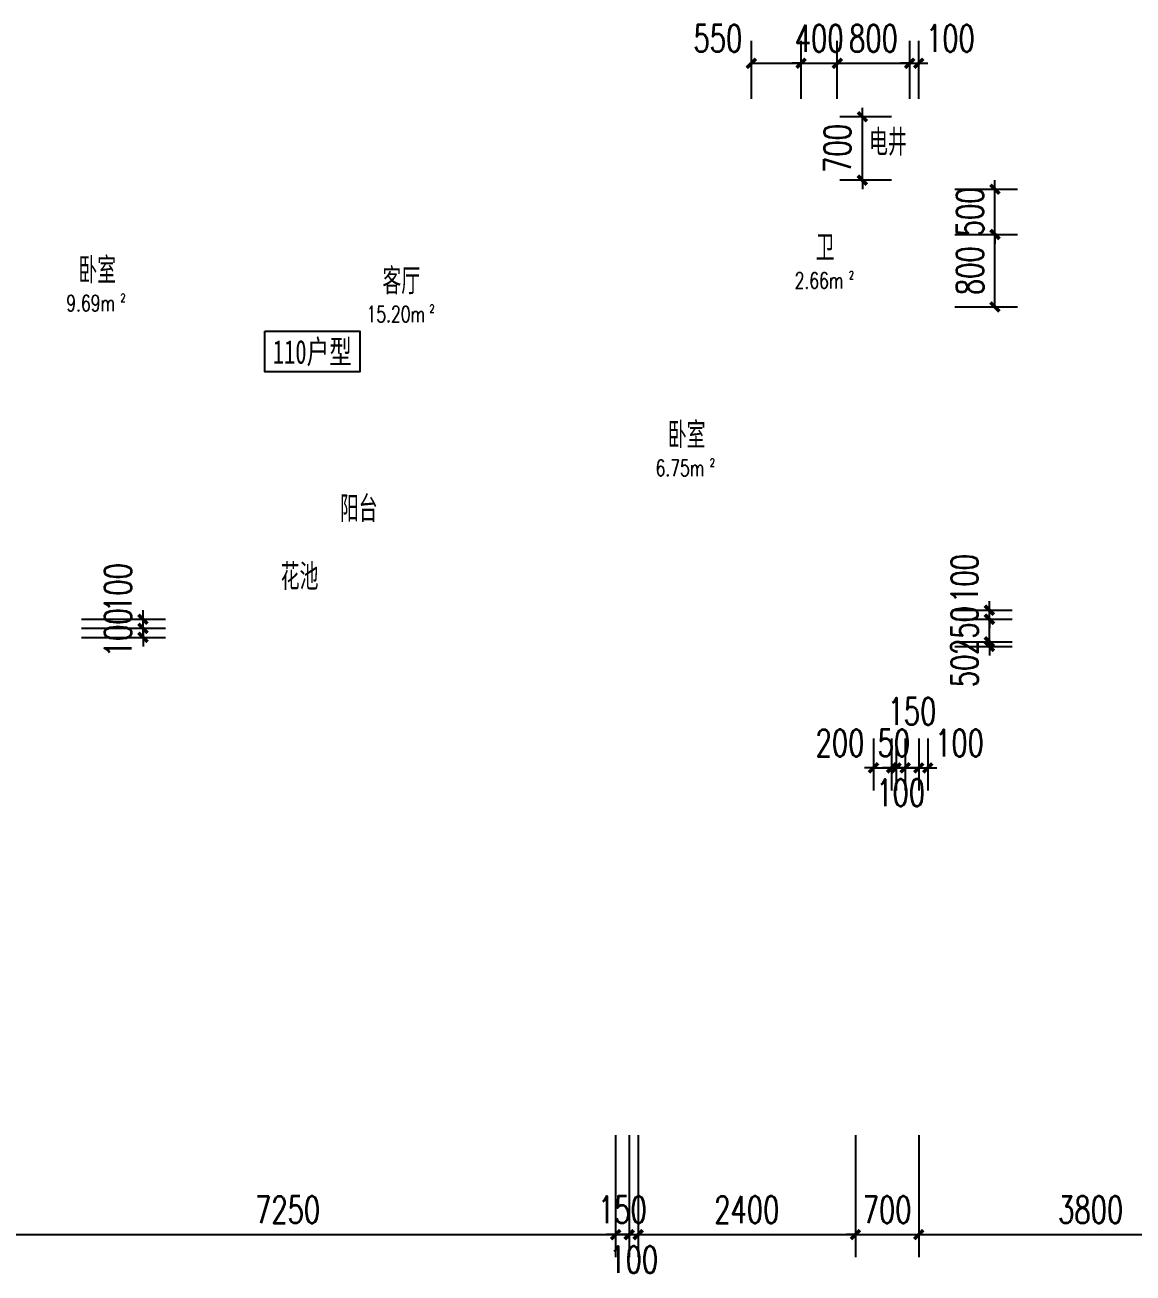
# Model space of a CAD drawing. Extents: x 41972 to 370663, y -1070170 to -56660.
# Drawn here: x 143519 to 155765, y -139010 to -125221 of the extents above; entities that cross this region are included whole.
import ezdxf
from ezdxf.enums import TextEntityAlignment as Align

# ---------------------------------------------------------------- set-up
doc = ezdxf.new("R2010")
doc.units = 0
doc.header["$LTSCALE"] = 1000
doc.header["$MEASUREMENT"] = 0
doc.layers.get('Defpoints').update_dxf_attribs({"color": 250})
for name, color, linetype in [('A-PUB_DIM_细部尺寸', 64, 'Continuous'), ('hxt-bzc$0$A-房间名称', 31, 'Continuous'), ('HXwz$0$A-房间名称', 31, 'Continuous')]:
    doc.layers.add(name, color=color, linetype=linetype)
doc.styles.add('_TCH_DIM_T3', font='SIMPLEX', dxfattribs={"width": 0.705882, "bigfont": 'GBCBIG.shx'})
doc.styles.add('hxt-bzc$0$_TCH_SPACE', font='SIMPLEX', dxfattribs={"bigfont": 'GBCBIG'})
doc.styles.add('HXwz$0$_TCH_SPACE', font='SIMPLEX', dxfattribs={"bigfont": 'GBCBIG'})
doc.styles.add('HXwz$0$TH-STYLE1', font='simhei.ttf', dxfattribs={"width": 0.7})
doc.dimstyles.new('_TCH_ARCH&&100', dxfattribs={"dimtxt": 297.5, "dimasz": 100, "dimexe": 250, "dimexo": 300, "dimgap": 126.25, "dimtad": 1, "dimdec": 0, "dimzin": 0, "dimdsep": 46, "dimtxsty": '_TCH_DIM_T3', "dimblk": 'ARCHTICK', "dimcen": 0.09, "dimclrt": 7, "dimazin": 2, "dimtfac": 1, "dimtdec": 0, "dimtix": 1, "dimtmove": 2, "dimatfit": 3, "dimfxl": 100, "dimtolj": 1, "dimtzin": 0, "dimarcsym": 0})

# ---------------------------------------------------------------- blocks, each defined once
blk = doc.blocks.new('_ArchTick')
at = {"color": 0, "linetype": 'ByBlock', "const_width": 0.4}
blk.add_lwpolyline([(-0.5, -0.5), (0.5, 0.5)], dxfattribs=at)
blk = doc.blocks.new('*D5505')
at = {"layer": 'A-PUB_DIM_细部尺寸', "color": 0, "lineweight": -2, "transparency": 16777216}
for p, q in [((151547, -162699), (151547, -162058)), ((152097, -162699), (152097, -162058)), ((151547, -162308), (152097, -162308))]:
    blk.add_line(p, q, dxfattribs=at)
at = {"layer": 'Defpoints', "color": 0, "transparency": 16777216}
for p in [(152097, -162308), (151547, -162999), (152097, -162999)]:
    blk.add_point(p, dxfattribs=at)
at = {"layer": 'A-PUB_DIM_细部尺寸', "color": 0, "lineweight": -2, "transparency": 16777216, "xscale": 100, "yscale": 100, "zscale": 100, "rotation": 180}
blk.add_blockref('_ArchTick', (151547, -162308), dxfattribs=at)
at = {"layer": 'A-PUB_DIM_细部尺寸', "color": 0, "lineweight": -2, "transparency": 16777216, "xscale": 100, "yscale": 100, "zscale": 100}
blk.add_blockref('_ArchTick', (152097, -162308), dxfattribs=at)
at = {"layer": 'A-PUB_DIM_细部尺寸', "color": 7, "transparency": 16777216, "insert": (151177, -162033), "char_height": 297.5, "attachment_point": 5, "style": '_TCH_DIM_T3'}
blk.add_mtext('\\A1;550', dxfattribs=at)
blk = doc.blocks.new('*D5506')
at = {"layer": 'A-PUB_DIM_细部尺寸', "color": 0, "lineweight": -2, "transparency": 16777216}
for p, q in [((152097, -162699), (152097, -162058)), ((152497, -162699), (152497, -162058)), ((152097, -162308), (151997, -162308)), ((152097, -162308), (152497, -162308)), ((152497, -162308), (152597, -162308))]:
    blk.add_line(p, q, dxfattribs=at)
at = {"layer": 'Defpoints', "color": 0, "transparency": 16777216}
for p in [(152497, -162308), (152097, -162999), (152497, -162999)]:
    blk.add_point(p, dxfattribs=at)
at = {"layer": 'A-PUB_DIM_细部尺寸', "color": 0, "lineweight": -2, "transparency": 16777216, "xscale": 100, "yscale": 100, "zscale": 100}
blk.add_blockref('_ArchTick', (152097, -162308), dxfattribs=at)
at = {"layer": 'A-PUB_DIM_细部尺寸', "color": 0, "lineweight": -2, "transparency": 16777216, "xscale": 100, "yscale": 100, "zscale": 100, "rotation": 180}
blk.add_blockref('_ArchTick', (152497, -162308), dxfattribs=at)
at = {"layer": 'A-PUB_DIM_细部尺寸', "color": 7, "transparency": 16777216, "insert": (152297, -162033), "char_height": 297.5, "attachment_point": 5, "style": '_TCH_DIM_T3'}
blk.add_mtext('\\A1;400', dxfattribs=at)
blk = doc.blocks.new('*D5507')
at = {"layer": 'A-PUB_DIM_细部尺寸', "color": 0, "lineweight": -2, "transparency": 16777216}
for p, q in [((152497, -162699), (152497, -162058)), ((153297, -162699), (153297, -162058)), ((152497, -162308), (153297, -162308))]:
    blk.add_line(p, q, dxfattribs=at)
at = {"layer": 'Defpoints', "color": 0, "transparency": 16777216}
for p in [(153297, -162308), (152497, -162999), (153297, -162999)]:
    blk.add_point(p, dxfattribs=at)
at = {"layer": 'A-PUB_DIM_细部尺寸', "color": 0, "lineweight": -2, "transparency": 16777216, "xscale": 100, "yscale": 100, "zscale": 100, "rotation": 180}
blk.add_blockref('_ArchTick', (152497, -162308), dxfattribs=at)
at = {"layer": 'A-PUB_DIM_细部尺寸', "color": 0, "lineweight": -2, "transparency": 16777216, "xscale": 100, "yscale": 100, "zscale": 100}
blk.add_blockref('_ArchTick', (153297, -162308), dxfattribs=at)
at = {"layer": 'A-PUB_DIM_细部尺寸', "color": 7, "transparency": 16777216, "insert": (152897, -162033), "char_height": 297.5, "attachment_point": 5, "style": '_TCH_DIM_T3'}
blk.add_mtext('\\A1;800', dxfattribs=at)
blk = doc.blocks.new('*D5508')
at = {"layer": 'A-PUB_DIM_细部尺寸', "color": 0, "lineweight": -2, "transparency": 16777216}
for p, q in [((153297, -162699), (153297, -162058)), ((153397, -162699), (153397, -162058)), ((153297, -162308), (153197, -162308)), ((153297, -162308), (153397, -162308)), ((153397, -162308), (153497, -162308))]:
    blk.add_line(p, q, dxfattribs=at)
at = {"layer": 'Defpoints', "color": 0, "transparency": 16777216}
for p in [(153397, -162308), (153297, -162999), (153397, -162999)]:
    blk.add_point(p, dxfattribs=at)
at = {"layer": 'A-PUB_DIM_细部尺寸', "color": 0, "lineweight": -2, "transparency": 16777216, "xscale": 100, "yscale": 100, "zscale": 100}
blk.add_blockref('_ArchTick', (153297, -162308), dxfattribs=at)
at = {"layer": 'A-PUB_DIM_细部尺寸', "color": 0, "lineweight": -2, "transparency": 16777216, "xscale": 100, "yscale": 100, "zscale": 100, "rotation": 180}
blk.add_blockref('_ArchTick', (153397, -162308), dxfattribs=at)
at = {"layer": 'A-PUB_DIM_细部尺寸', "color": 7, "transparency": 16777216, "insert": (153747, -162033), "char_height": 297.5, "attachment_point": 5, "style": '_TCH_DIM_T3'}
blk.add_mtext('\\A1;100', dxfattribs=at)
blk = doc.blocks.new('*D5514')
at = {"layer": 'A-PUB_DIM_细部尺寸', "color": 0, "lineweight": -2, "transparency": 16777216}
for p, q in [((142797, -174149), (142797, -175499)), ((150047, -174149), (150047, -175499)), ((142797, -175249), (150047, -175249))]:
    blk.add_line(p, q, dxfattribs=at)
at = {"layer": 'Defpoints', "color": 0, "transparency": 16777216}
for p in [(142797, -173849), (150047, -173849), (150047, -175249)]:
    blk.add_point(p, dxfattribs=at)
at = {"layer": 'A-PUB_DIM_细部尺寸', "color": 0, "lineweight": -2, "transparency": 16777216, "xscale": 100, "yscale": 100, "zscale": 100, "rotation": 180}
blk.add_blockref('_ArchTick', (142797, -175249), dxfattribs=at)
at = {"layer": 'A-PUB_DIM_细部尺寸', "color": 0, "lineweight": -2, "transparency": 16777216, "xscale": 100, "yscale": 100, "zscale": 100}
blk.add_blockref('_ArchTick', (150047, -175249), dxfattribs=at)
at = {"layer": 'A-PUB_DIM_细部尺寸', "color": 7, "transparency": 16777216, "insert": (146422, -174974), "char_height": 297.5, "attachment_point": 5, "style": '_TCH_DIM_T3'}
blk.add_mtext('\\A1;7250', dxfattribs=at)
blk = doc.blocks.new('*D5515')
at = {"layer": 'A-PUB_DIM_细部尺寸', "color": 0, "lineweight": -2, "transparency": 16777216}
for p, q in [((150047, -174149), (150047, -175499)), ((150197, -174149), (150197, -175499)), ((150047, -175249), (149947, -175249)), ((150047, -175249), (150197, -175249)), ((150197, -175249), (150297, -175249))]:
    blk.add_line(p, q, dxfattribs=at)
at = {"layer": 'Defpoints', "color": 0, "transparency": 16777216}
for p in [(150047, -173849), (150197, -173849), (150197, -175249)]:
    blk.add_point(p, dxfattribs=at)
at = {"layer": 'A-PUB_DIM_细部尺寸', "color": 0, "lineweight": -2, "transparency": 16777216, "xscale": 100, "yscale": 100, "zscale": 100}
blk.add_blockref('_ArchTick', (150047, -175249), dxfattribs=at)
at = {"layer": 'A-PUB_DIM_细部尺寸', "color": 0, "lineweight": -2, "transparency": 16777216, "xscale": 100, "yscale": 100, "zscale": 100, "rotation": 180}
blk.add_blockref('_ArchTick', (150197, -175249), dxfattribs=at)
at = {"layer": 'A-PUB_DIM_细部尺寸', "color": 7, "transparency": 16777216, "insert": (150122, -174974), "char_height": 297.5, "attachment_point": 5, "style": '_TCH_DIM_T3'}
blk.add_mtext('\\A1;150', dxfattribs=at)
blk = doc.blocks.new('*D5516')
at = {"layer": 'A-PUB_DIM_细部尺寸', "color": 0, "lineweight": -2, "transparency": 16777216}
for p, q in [((150197, -174149), (150197, -175499)), ((150297, -174149), (150297, -175499)), ((150197, -175249), (150097, -175249)), ((150197, -175249), (150297, -175249)), ((150297, -175249), (150397, -175249))]:
    blk.add_line(p, q, dxfattribs=at)
at = {"layer": 'Defpoints', "color": 0, "transparency": 16777216}
for p in [(150197, -173849), (150297, -173849), (150297, -175249)]:
    blk.add_point(p, dxfattribs=at)
at = {"layer": 'A-PUB_DIM_细部尺寸', "color": 0, "lineweight": -2, "transparency": 16777216, "xscale": 100, "yscale": 100, "zscale": 100}
blk.add_blockref('_ArchTick', (150197, -175249), dxfattribs=at)
at = {"layer": 'A-PUB_DIM_细部尺寸', "color": 0, "lineweight": -2, "transparency": 16777216, "xscale": 100, "yscale": 100, "zscale": 100, "rotation": 180}
blk.add_blockref('_ArchTick', (150297, -175249), dxfattribs=at)
at = {"layer": 'A-PUB_DIM_细部尺寸', "color": 7, "transparency": 16777216, "insert": (150247, -175524), "char_height": 297.5, "attachment_point": 5, "style": '_TCH_DIM_T3'}
blk.add_mtext('\\A1;100', dxfattribs=at)
blk = doc.blocks.new('*D5517')
at = {"layer": 'A-PUB_DIM_细部尺寸', "color": 0, "lineweight": -2, "transparency": 16777216}
for p, q in [((150297, -174149), (150297, -175499)), ((152697, -174149), (152697, -175499)), ((150297, -175249), (152697, -175249))]:
    blk.add_line(p, q, dxfattribs=at)
at = {"layer": 'Defpoints', "color": 0, "transparency": 16777216}
for p in [(150297, -173849), (152697, -173849), (152697, -175249)]:
    blk.add_point(p, dxfattribs=at)
at = {"layer": 'A-PUB_DIM_细部尺寸', "color": 0, "lineweight": -2, "transparency": 16777216, "xscale": 100, "yscale": 100, "zscale": 100, "rotation": 180}
blk.add_blockref('_ArchTick', (150297, -175249), dxfattribs=at)
at = {"layer": 'A-PUB_DIM_细部尺寸', "color": 0, "lineweight": -2, "transparency": 16777216, "xscale": 100, "yscale": 100, "zscale": 100}
blk.add_blockref('_ArchTick', (152697, -175249), dxfattribs=at)
at = {"layer": 'A-PUB_DIM_细部尺寸', "color": 7, "transparency": 16777216, "insert": (151497, -174974), "char_height": 297.5, "attachment_point": 5, "style": '_TCH_DIM_T3'}
blk.add_mtext('\\A1;2400', dxfattribs=at)
blk = doc.blocks.new('*D5518')
at = {"layer": 'A-PUB_DIM_细部尺寸', "color": 0, "lineweight": -2, "transparency": 16777216}
for p, q in [((152697, -174149), (152697, -175499)), ((153397, -174149), (153397, -175499)), ((152697, -175249), (152597, -175249)), ((152697, -175249), (153397, -175249)), ((153397, -175249), (153497, -175249))]:
    blk.add_line(p, q, dxfattribs=at)
at = {"layer": 'Defpoints', "color": 0, "transparency": 16777216}
for p in [(152697, -173849), (153397, -173849), (153397, -175249)]:
    blk.add_point(p, dxfattribs=at)
at = {"layer": 'A-PUB_DIM_细部尺寸', "color": 0, "lineweight": -2, "transparency": 16777216, "xscale": 100, "yscale": 100, "zscale": 100}
blk.add_blockref('_ArchTick', (152697, -175249), dxfattribs=at)
at = {"layer": 'A-PUB_DIM_细部尺寸', "color": 0, "lineweight": -2, "transparency": 16777216, "xscale": 100, "yscale": 100, "zscale": 100, "rotation": 180}
blk.add_blockref('_ArchTick', (153397, -175249), dxfattribs=at)
at = {"layer": 'A-PUB_DIM_细部尺寸', "color": 7, "transparency": 16777216, "insert": (153047, -174974), "char_height": 297.5, "attachment_point": 5, "style": '_TCH_DIM_T3'}
blk.add_mtext('\\A1;700', dxfattribs=at)
blk = doc.blocks.new('*D5519')
at = {"layer": 'A-PUB_DIM_细部尺寸', "color": 0, "lineweight": -2, "transparency": 16777216}
for p, q in [((153397, -174149), (153397, -175499)), ((157197, -174149), (157197, -175499)), ((153397, -175249), (157197, -175249))]:
    blk.add_line(p, q, dxfattribs=at)
at = {"layer": 'Defpoints', "color": 0, "transparency": 16777216}
for p in [(153397, -173849), (157197, -173849), (157197, -175249)]:
    blk.add_point(p, dxfattribs=at)
at = {"layer": 'A-PUB_DIM_细部尺寸', "color": 0, "lineweight": -2, "transparency": 16777216, "xscale": 100, "yscale": 100, "zscale": 100, "rotation": 180}
blk.add_blockref('_ArchTick', (153397, -175249), dxfattribs=at)
at = {"layer": 'A-PUB_DIM_细部尺寸', "color": 0, "lineweight": -2, "transparency": 16777216, "xscale": 100, "yscale": 100, "zscale": 100}
blk.add_blockref('_ArchTick', (157197, -175249), dxfattribs=at)
at = {"layer": 'A-PUB_DIM_细部尺寸', "color": 7, "transparency": 16777216, "insert": (155297, -174974), "char_height": 297.5, "attachment_point": 5, "style": '_TCH_DIM_T3'}
blk.add_mtext('\\A1;3800', dxfattribs=at)
blk = doc.blocks.new('*D5581')
at = {"layer": 'A-PUB_DIM_细部尺寸', "color": 0, "lineweight": -2, "transparency": 16777216}
for p, q in [((152774, -162899), (152774, -162799)), ((153097, -162899), (152524, -162899)), ((152774, -163599), (152774, -162899)), ((153097, -163599), (152524, -163599)), ((152774, -163599), (152774, -163699))]:
    blk.add_line(p, q, dxfattribs=at)
at = {"layer": 'Defpoints', "color": 0, "transparency": 16777216}
for p in [(152774, -162899), (153397, -162899), (153397, -163599)]:
    blk.add_point(p, dxfattribs=at)
at = {"layer": 'A-PUB_DIM_细部尺寸', "color": 0, "lineweight": -2, "transparency": 16777216, "xscale": 100, "yscale": 100, "zscale": 100}
for p, rotation in [((152774, -162899), 270), ((152774, -163599), 90)]:
    blk.add_blockref('_ArchTick', p, dxfattribs=dict(at, rotation=rotation))
at = {"layer": 'A-PUB_DIM_细部尺寸', "color": 7, "transparency": 16777216, "insert": (152499, -163249), "char_height": 297.5, "attachment_point": 5, "rotation": 90, "style": '_TCH_DIM_T3'}
blk.add_mtext('\\A1;700', dxfattribs=at)
blk = doc.blocks.new('*D5582')
at = {"layer": 'A-PUB_DIM_细部尺寸', "color": 0, "lineweight": -2, "transparency": 16777216}
for p, q in [((153797, -164199), (154489, -164199)), ((154239, -164999), (154239, -164199)), ((153797, -164999), (154489, -164999))]:
    blk.add_line(p, q, dxfattribs=at)
at = {"layer": 'Defpoints', "color": 0, "transparency": 16777216}
for p in [(153497, -164199), (154239, -164199), (153497, -164999)]:
    blk.add_point(p, dxfattribs=at)
at = {"layer": 'A-PUB_DIM_细部尺寸', "color": 0, "lineweight": -2, "transparency": 16777216, "xscale": 100, "yscale": 100, "zscale": 100}
for p, rotation in [((154239, -164199), 90), ((154239, -164999), 270)]:
    blk.add_blockref('_ArchTick', p, dxfattribs=dict(at, rotation=rotation))
at = {"layer": 'A-PUB_DIM_细部尺寸', "color": 7, "transparency": 16777216, "insert": (153964, -164599), "char_height": 297.5, "attachment_point": 5, "rotation": 90, "style": '_TCH_DIM_T3'}
blk.add_mtext('\\A1;800', dxfattribs=at)
blk = doc.blocks.new('*D5583')
at = {"layer": 'A-PUB_DIM_细部尺寸', "color": 0, "lineweight": -2, "transparency": 16777216}
for p, q in [((154239, -163699), (154239, -163599)), ((153797, -163699), (154489, -163699)), ((154239, -164199), (154239, -163699)), ((153797, -164199), (154489, -164199)), ((154239, -164199), (154239, -164299))]:
    blk.add_line(p, q, dxfattribs=at)
at = {"layer": 'Defpoints', "color": 0, "transparency": 16777216}
for p in [(153497, -163699), (154239, -163699), (153497, -164199)]:
    blk.add_point(p, dxfattribs=at)
at = {"layer": 'A-PUB_DIM_细部尺寸', "color": 0, "lineweight": -2, "transparency": 16777216, "xscale": 100, "yscale": 100, "zscale": 100}
for p, rotation in [((154239, -163699), 270), ((154239, -164199), 90)]:
    blk.add_blockref('_ArchTick', p, dxfattribs=dict(at, rotation=rotation))
at = {"layer": 'A-PUB_DIM_细部尺寸', "color": 7, "transparency": 16777216, "insert": (153964, -163949), "char_height": 297.5, "attachment_point": 5, "rotation": 90, "style": '_TCH_DIM_T3'}
blk.add_mtext('\\A1;500', dxfattribs=at)
blk = doc.blocks.new('HXwz$0$户型编号')
at = {"layer": 'HXwz$0$A-房间名称'}
blk.add_lwpolyline([(-700, 300), (700, 300), (700, -300), (-700, -300)], close=True, dxfattribs=at)
at = {"layer": 'HXwz$0$A-房间名称', "style": 'HXwz$0$TH-STYLE1', "width": 0.7}
blk.add_attdef('房间编号', text='', height=350, dxfattribs=at).set_placement((0, 0), align=Align.MIDDLE)
blk = doc.blocks.new('HXwz')
at = {"layer": 'HXwz$0$A-房间名称'}
ref = blk.add_blockref('HXwz$0$户型编号', (8198, 1159), dxfattribs=dict(at, xscale=0.7484399999999997, yscale=0.7484399999999997, zscale=0.7484399999999997))
ref.add_attrib('房间编号', '110户型', dxfattribs={"layer": '0', "height": 262, "style": 'HXwz$0$TH-STYLE1', "width": 0.7}).set_placement((8198, 1159), align=Align.MIDDLE)
at = {"layer": 'hxt-bzc$0$A-房间名称', "style": 'hxt-bzc$0$_TCH_SPACE'}
blk.add_text('电井', height=289.4, dxfattribs=at).set_placement((14351, 3323))
at = {"layer": 'HXwz$0$A-房间名称', "style": 'HXwz$0$_TCH_SPACE'}
for s, height, p in [('卫', 289, (13761, 2160)), ('卧室', 289.4, (5613, 1910)), ('客厅', 289.4, (8973, 1790)), ('卧室', 289.4, (12127, 89)), ('阳台', 289.4, (8503, -726)), ('花池', 289.4, (7849, -1476))]:
    blk.add_text(s, height=height, dxfattribs=at).set_placement(p)
at = {"layer": 'HXwz$0$A-房间名称', "style": 'HXwz$0$_TCH_SPACE', "width": 0.705882}
for s, height, p in [('2.66m', 178.5, (13529, 1853)), ('2', 89.2, (14129, 1958)), ('2', 89.2, (6079, 1708)), ('9.69m', 178.5, (5479, 1603)), ('15.20m', 178.5, (8798, 1482)), ('2', 89.2, (9494, 1587)), ('6.75m', 178.5, (11992, -218)), ('2', 89.2, (12592, -113))]:
    blk.add_text(s, height=height, dxfattribs=at).set_placement(p)
blk = doc.blocks.new('*D6418')
at = {"layer": 'A-PUB_DIM_细部尺寸', "color": 0, "lineweight": -2, "transparency": 16777216}
for p, q in [((154178, -132037), (154178, -131937)), ((153797, -132037), (154428, -132037)), ((153797, -132087), (154428, -132087)), ((154178, -132087), (154178, -132037)), ((154178, -132087), (154178, -132187))]:
    blk.add_line(p, q, dxfattribs=at)
at = {"layer": 'Defpoints', "color": 0, "transparency": 16777216}
for p in [(153497, -132037), (153497, -132087), (154178, -132037)]:
    blk.add_point(p, dxfattribs=at)
at = {"layer": 'A-PUB_DIM_细部尺寸', "color": 0, "lineweight": -2, "transparency": 16777216, "xscale": 100, "yscale": 100, "zscale": 100}
for p, rotation in [((154178, -132037), 270), ((154178, -132087), 90)]:
    blk.add_blockref('_ArchTick', p, dxfattribs=dict(at, rotation=rotation))
at = {"layer": 'A-PUB_DIM_细部尺寸', "color": 7, "transparency": 16777216, "insert": (153903, -132357), "char_height": 297.5, "attachment_point": 5, "rotation": 90, "style": '_TCH_DIM_T3'}
blk.add_mtext('\\A1;50', dxfattribs=at)
blk = doc.blocks.new('*D6419')
at = {"layer": 'A-PUB_DIM_细部尺寸', "color": 0, "lineweight": -2, "transparency": 16777216}
for p, q in [((153797, -131787), (154428, -131787)), ((154178, -131787), (154178, -131687)), ((154178, -132037), (154178, -131787)), ((153797, -132037), (154428, -132037)), ((154178, -132037), (154178, -132137))]:
    blk.add_line(p, q, dxfattribs=at)
at = {"layer": 'Defpoints', "color": 0, "transparency": 16777216}
for p in [(153497, -131787), (154178, -131787), (153497, -132037)]:
    blk.add_point(p, dxfattribs=at)
at = {"layer": 'A-PUB_DIM_细部尺寸', "color": 0, "lineweight": -2, "transparency": 16777216, "xscale": 100, "yscale": 100, "zscale": 100}
for p, rotation in [((154178, -131787), 270), ((154178, -132037), 90)]:
    blk.add_blockref('_ArchTick', p, dxfattribs=dict(at, rotation=rotation))
at = {"layer": 'A-PUB_DIM_细部尺寸', "color": 7, "transparency": 16777216, "insert": (153903, -131912), "char_height": 297.5, "attachment_point": 5, "rotation": 90, "style": '_TCH_DIM_T3'}
blk.add_mtext('\\A1;250', dxfattribs=at)
blk = doc.blocks.new('*D6420')
at = {"layer": 'A-PUB_DIM_细部尺寸', "color": 0, "lineweight": -2, "transparency": 16777216}
for p, q in [((154178, -131687), (154178, -131587)), ((153797, -131687), (154428, -131687)), ((153797, -131787), (154428, -131787)), ((154178, -131787), (154178, -131687)), ((154178, -131787), (154178, -131887))]:
    blk.add_line(p, q, dxfattribs=at)
at = {"layer": 'Defpoints', "color": 0, "transparency": 16777216}
for p in [(153497, -131687), (153497, -131787), (154178, -131687)]:
    blk.add_point(p, dxfattribs=at)
at = {"layer": 'A-PUB_DIM_细部尺寸', "color": 0, "lineweight": -2, "transparency": 16777216, "xscale": 100, "yscale": 100, "zscale": 100}
for p, rotation in [((154178, -131687), 270), ((154178, -131787), 90)]:
    blk.add_blockref('_ArchTick', p, dxfattribs=dict(at, rotation=rotation))
at = {"layer": 'A-PUB_DIM_细部尺寸', "color": 7, "transparency": 16777216, "insert": (153903, -131337), "char_height": 297.5, "attachment_point": 5, "rotation": 90, "style": '_TCH_DIM_T3'}
blk.add_mtext('\\A1;100', dxfattribs=at)
blk = doc.blocks.new('*D6421')
at = {"layer": 'A-PUB_DIM_细部尺寸', "color": 0, "lineweight": -2, "transparency": 16777216}
for p, q in [((152897, -133105), (152897, -133679)), ((153097, -133105), (153097, -133679)), ((152897, -133429), (152797, -133429)), ((152897, -133429), (153097, -133429)), ((153097, -133429), (153197, -133429))]:
    blk.add_line(p, q, dxfattribs=at)
at = {"layer": 'Defpoints', "color": 0, "transparency": 16777216}
for p in [(152897, -132805), (153097, -132805), (153097, -133429)]:
    blk.add_point(p, dxfattribs=at)
at = {"layer": 'A-PUB_DIM_细部尺寸', "color": 0, "lineweight": -2, "transparency": 16777216, "xscale": 100, "yscale": 100, "zscale": 100}
blk.add_blockref('_ArchTick', (152897, -133429), dxfattribs=at)
at = {"layer": 'A-PUB_DIM_细部尺寸', "color": 0, "lineweight": -2, "transparency": 16777216, "xscale": 100, "yscale": 100, "zscale": 100, "rotation": 180}
blk.add_blockref('_ArchTick', (153097, -133429), dxfattribs=at)
at = {"layer": 'A-PUB_DIM_细部尺寸', "color": 7, "transparency": 16777216, "insert": (152527, -133154), "char_height": 297.5, "attachment_point": 5, "style": '_TCH_DIM_T3'}
blk.add_mtext('\\A1;200', dxfattribs=at)
blk = doc.blocks.new('*D6422')
at = {"layer": 'A-PUB_DIM_细部尺寸', "color": 0, "lineweight": -2, "transparency": 16777216}
for p, q in [((153097, -133105), (153097, -133679)), ((153147, -133105), (153147, -133679)), ((153097, -133429), (152997, -133429)), ((153097, -133429), (153147, -133429)), ((153147, -133429), (153247, -133429))]:
    blk.add_line(p, q, dxfattribs=at)
at = {"layer": 'Defpoints', "color": 0, "transparency": 16777216}
for p in [(153097, -132805), (153147, -132805), (153147, -133429)]:
    blk.add_point(p, dxfattribs=at)
at = {"layer": 'A-PUB_DIM_细部尺寸', "color": 0, "lineweight": -2, "transparency": 16777216, "xscale": 100, "yscale": 100, "zscale": 100}
blk.add_blockref('_ArchTick', (153097, -133429), dxfattribs=at)
at = {"layer": 'A-PUB_DIM_细部尺寸', "color": 0, "lineweight": -2, "transparency": 16777216, "xscale": 100, "yscale": 100, "zscale": 100, "rotation": 180}
blk.add_blockref('_ArchTick', (153147, -133429), dxfattribs=at)
at = {"layer": 'A-PUB_DIM_细部尺寸', "color": 7, "transparency": 16777216, "insert": (153122, -133154), "char_height": 297.5, "attachment_point": 5, "style": '_TCH_DIM_T3'}
blk.add_mtext('\\A1;50', dxfattribs=at)
blk = doc.blocks.new('*D6423')
at = {"layer": 'A-PUB_DIM_细部尺寸', "color": 0, "lineweight": -2, "transparency": 16777216}
for p, q in [((153147, -133105), (153147, -133679)), ((153247, -133105), (153247, -133679)), ((153147, -133429), (153047, -133429)), ((153147, -133429), (153247, -133429)), ((153247, -133429), (153347, -133429))]:
    blk.add_line(p, q, dxfattribs=at)
at = {"layer": 'Defpoints', "color": 0, "transparency": 16777216}
for p in [(153147, -132805), (153247, -132805), (153247, -133429)]:
    blk.add_point(p, dxfattribs=at)
at = {"layer": 'A-PUB_DIM_细部尺寸', "color": 0, "lineweight": -2, "transparency": 16777216, "xscale": 100, "yscale": 100, "zscale": 100}
blk.add_blockref('_ArchTick', (153147, -133429), dxfattribs=at)
at = {"layer": 'A-PUB_DIM_细部尺寸', "color": 0, "lineweight": -2, "transparency": 16777216, "xscale": 100, "yscale": 100, "zscale": 100, "rotation": 180}
blk.add_blockref('_ArchTick', (153247, -133429), dxfattribs=at)
at = {"layer": 'A-PUB_DIM_细部尺寸', "color": 7, "transparency": 16777216, "insert": (153197, -133704), "char_height": 297.5, "attachment_point": 5, "style": '_TCH_DIM_T3'}
blk.add_mtext('\\A1;100', dxfattribs=at)
blk = doc.blocks.new('*D6424')
at = {"layer": 'A-PUB_DIM_细部尺寸', "color": 0, "lineweight": -2, "transparency": 16777216}
for p, q in [((153247, -133105), (153247, -133679)), ((153397, -133105), (153397, -133679)), ((153247, -133429), (153147, -133429)), ((153247, -133429), (153397, -133429)), ((153397, -133429), (153497, -133429))]:
    blk.add_line(p, q, dxfattribs=at)
at = {"layer": 'Defpoints', "color": 0, "transparency": 16777216}
for p in [(153247, -132805), (153397, -132805), (153397, -133429)]:
    blk.add_point(p, dxfattribs=at)
at = {"layer": 'A-PUB_DIM_细部尺寸', "color": 0, "lineweight": -2, "transparency": 16777216, "xscale": 100, "yscale": 100, "zscale": 100}
blk.add_blockref('_ArchTick', (153247, -133429), dxfattribs=at)
at = {"layer": 'A-PUB_DIM_细部尺寸', "color": 0, "lineweight": -2, "transparency": 16777216, "xscale": 100, "yscale": 100, "zscale": 100, "rotation": 180}
blk.add_blockref('_ArchTick', (153397, -133429), dxfattribs=at)
at = {"layer": 'A-PUB_DIM_细部尺寸', "color": 7, "transparency": 16777216, "insert": (153322, -132804), "char_height": 297.5, "attachment_point": 5, "style": '_TCH_DIM_T3'}
blk.add_mtext('\\A1;150', dxfattribs=at)
blk = doc.blocks.new('*D6425')
at = {"layer": 'A-PUB_DIM_细部尺寸', "color": 0, "lineweight": -2, "transparency": 16777216}
for p, q in [((153397, -133105), (153397, -133679)), ((153497, -133105), (153497, -133679)), ((153397, -133429), (153297, -133429)), ((153397, -133429), (153497, -133429)), ((153497, -133429), (153597, -133429))]:
    blk.add_line(p, q, dxfattribs=at)
at = {"layer": 'Defpoints', "color": 0, "transparency": 16777216}
for p in [(153397, -132805), (153497, -132805), (153497, -133429)]:
    blk.add_point(p, dxfattribs=at)
at = {"layer": 'A-PUB_DIM_细部尺寸', "color": 0, "lineweight": -2, "transparency": 16777216, "xscale": 100, "yscale": 100, "zscale": 100}
blk.add_blockref('_ArchTick', (153397, -133429), dxfattribs=at)
at = {"layer": 'A-PUB_DIM_细部尺寸', "color": 0, "lineweight": -2, "transparency": 16777216, "xscale": 100, "yscale": 100, "zscale": 100, "rotation": 180}
blk.add_blockref('_ArchTick', (153497, -133429), dxfattribs=at)
at = {"layer": 'A-PUB_DIM_细部尺寸', "color": 7, "transparency": 16777216, "insert": (153847, -133154), "char_height": 297.5, "attachment_point": 5, "style": '_TCH_DIM_T3'}
blk.add_mtext('\\A1;100', dxfattribs=at)
blk = doc.blocks.new('*D6436')
at = {"layer": 'A-PUB_DIM_细部尺寸', "color": 0, "lineweight": -2, "transparency": 16777216}
for p, q in [((144146, -131787), (145074, -131787)), ((144824, -131787), (144824, -131687)), ((144824, -131887), (144824, -131787)), ((144146, -131887), (145074, -131887)), ((144824, -131887), (144824, -131987))]:
    blk.add_line(p, q, dxfattribs=at)
at = {"layer": 'Defpoints', "color": 0, "transparency": 16777216}
for p in [(143846, -131787), (144824, -131787), (143846, -131887)]:
    blk.add_point(p, dxfattribs=at)
at = {"layer": 'A-PUB_DIM_细部尺寸', "color": 0, "lineweight": -2, "transparency": 16777216, "xscale": 100, "yscale": 100, "zscale": 100}
for p, rotation in [((144824, -131787), 270), ((144824, -131887), 90)]:
    blk.add_blockref('_ArchTick', p, dxfattribs=dict(at, rotation=rotation))
at = {"layer": 'A-PUB_DIM_细部尺寸', "color": 7, "transparency": 16777216, "insert": (144549, -131437), "char_height": 297.5, "attachment_point": 5, "rotation": 90, "style": '_TCH_DIM_T3'}
blk.add_mtext('\\A1;100', dxfattribs=at)
blk = doc.blocks.new('*D6437')
at = {"layer": 'A-PUB_DIM_细部尺寸', "color": 0, "lineweight": -2, "transparency": 16777216}
for p, q in [((144824, -131887), (144824, -131787)), ((144146, -131887), (145074, -131887)), ((144824, -131987), (144824, -131887)), ((144146, -131987), (145074, -131987)), ((144824, -131987), (144824, -132087))]:
    blk.add_line(p, q, dxfattribs=at)
at = {"layer": 'Defpoints', "color": 0, "transparency": 16777216}
for p in [(143846, -131887), (144824, -131887), (143846, -131987)]:
    blk.add_point(p, dxfattribs=at)
at = {"layer": 'A-PUB_DIM_细部尺寸', "color": 0, "lineweight": -2, "transparency": 16777216, "xscale": 100, "yscale": 100, "zscale": 100}
for p, rotation in [((144824, -131887), 270), ((144824, -131987), 90)]:
    blk.add_blockref('_ArchTick', p, dxfattribs=dict(at, rotation=rotation))
at = {"layer": 'A-PUB_DIM_细部尺寸', "color": 7, "transparency": 16777216, "insert": (144549, -131937), "char_height": 297.5, "attachment_point": 5, "rotation": 90, "style": '_TCH_DIM_T3'}
blk.add_mtext('\\A1;100', dxfattribs=at)
blk = doc.blocks.new('sdcc')
at = {"layer": 'A-PUB_DIM_细部尺寸'}
for base, p1, p2, picture, middle in [((152096.7, -162308), (151547, -162999.3), (152096.7, -162999.3), '*D5505', (151177, -162033)), ((153397, -162308), (153297, -162999.3), (153397, -162999.3), '*D5508', (153747, -162033)), ((150297, -175249.3), (150197, -173849.3), (150297, -173849.3), '*D5516', (150247, -175524.3))]:
    dim = blk.add_linear_dim(base=base, p1=p1, p2=p2, angle=0, dimstyle='_TCH_ARCH&&100', dxfattribs=at)
    dim.commit()
    dim.dimension.update_dxf_attribs({"geometry": picture, "text_midpoint": middle, "dimtype": 161})
for p1, p2, distance, picture, middle in [((152096.7, -162999.3), (152497, -162999.3), 691.4, '*D5506', (152296.9, -162033)), ((152497, -162999.3), (153297, -162999.3), 691.4, '*D5507', (152897, -162033)), ((153397, -163599.3), (153397, -162899.3), 623.2, '*D5581', (152498.8, -163249.3)), ((153497, -164199.3), (153497, -163699.3), -741.9, '*D5583', (153963.9, -163949.3)), ((153497, -164999.3), (153497, -164199.3), -741.9, '*D5582', (153963.9, -164599.3)), ((142797, -173849.3), (150047, -173849.3), -1400, '*D5514', (146422, -174974.3)), ((150047, -173849.3), (150197, -173849.3), -1400, '*D5515', (150122, -174974.3)), ((150297, -173849.3), (152697, -173849.3), -1400, '*D5517', (151497, -174974.3)), ((152697, -173849.3), (153397, -173849.3), -1400, '*D5518', (153047, -174974.3)), ((153397, -173849.3), (157197, -173849.3), -1400, '*D5519', (155297, -174974.3))]:
    dim = blk.add_aligned_dim(p1=p1, p2=p2, distance=distance, dimstyle='_TCH_ARCH&&100', dxfattribs=at)
    dim.commit()
    dim.dimension.update_dxf_attribs({"geometry": picture, "text_midpoint": middle})
blk = doc.blocks.new('7d')
at = {"layer": 'A-PUB_DIM_细部尺寸'}
for base, p1, p2, angle, picture, middle in [((144823.5, -131786.5), (143846.4, -131886.5), (143846.4, -131786.5), 90, '*D6436', (144548.5, -131436.5)), ((154177.8, -131686.5), (153497, -131786.5), (153497, -131686.5), 90, '*D6420', (153902.8, -131336.5)), ((154177.8, -132036.5), (153497, -132086.5), (153497, -132036.5), 90, '*D6418', (153902.8, -132356.5)), ((153397, -133428.8), (153247, -132805.4), (153397, -132805.4), 0, '*D6424', (153322, -132803.8)), ((153097, -133428.8), (152897, -132805.4), (153097, -132805.4), 0, '*D6421', (152527, -133153.8)), ((153247, -133428.8), (153147, -132805.4), (153247, -132805.4), 0, '*D6423', (153197, -133703.8)), ((153497, -133428.8), (153397, -132805.4), (153497, -132805.4), 0, '*D6425', (153847, -133153.8))]:
    dim = blk.add_linear_dim(base=base, p1=p1, p2=p2, angle=angle, dimstyle='_TCH_ARCH&&100', dxfattribs=at)
    dim.commit()
    dim.dimension.update_dxf_attribs({"geometry": picture, "text_midpoint": middle, "dimtype": 161})
for p1, p2, distance, picture, middle in [((143846.4, -131986.5), (143846.4, -131886.5), -977.2, '*D6437', (144548.5, -131936.5)), ((153497, -132036.5), (153497, -131786.5), -680.8, '*D6419', (153902.8, -131911.5)), ((153097, -132805.4), (153147, -132805.4), -623.4, '*D6422', (153122, -133153.8))]:
    dim = blk.add_aligned_dim(p1=p1, p2=p2, distance=distance, dimstyle='_TCH_ARCH&&100', dxfattribs=at)
    dim.commit()
    dim.dimension.update_dxf_attribs({"geometry": picture, "text_midpoint": middle})

msp = doc.modelspace()

# ---------------------------------------------------------------- block references
for name, p in [('sdcc', (0, 36663)), ('7d', (0, 0)), ('HXwz', (138497, -129987))]:
    msp.add_blockref(name, p)

doc.saveas('drawing.dxf')
